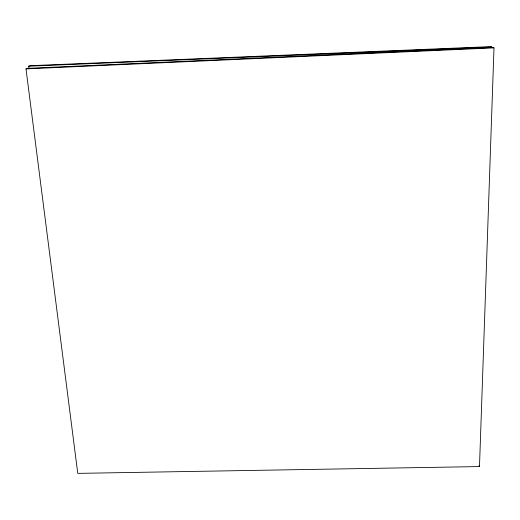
<?xml version="1.0" encoding="UTF-8"?>
<svg xmlns="http://www.w3.org/2000/svg" width="520" height="520" viewBox="0 0 520 520"><rect width="100%" height="100%" fill="white"/><g stroke="black" fill="none" stroke-linecap="round" stroke-linejoin="round"><path stroke-width="0.78" d="M479.486 466.576L494 47.873L493.025 47.418L27.521 68.348L26 68.894L77.766 473.375L479.486 466.576L479.102 465.406M28.698 66.203L30.154 65.689L491.094 46.625L492.024 47.053L28.698 66.203L29.003 68.62M26 68.894L494 47.873"/></g></svg>
